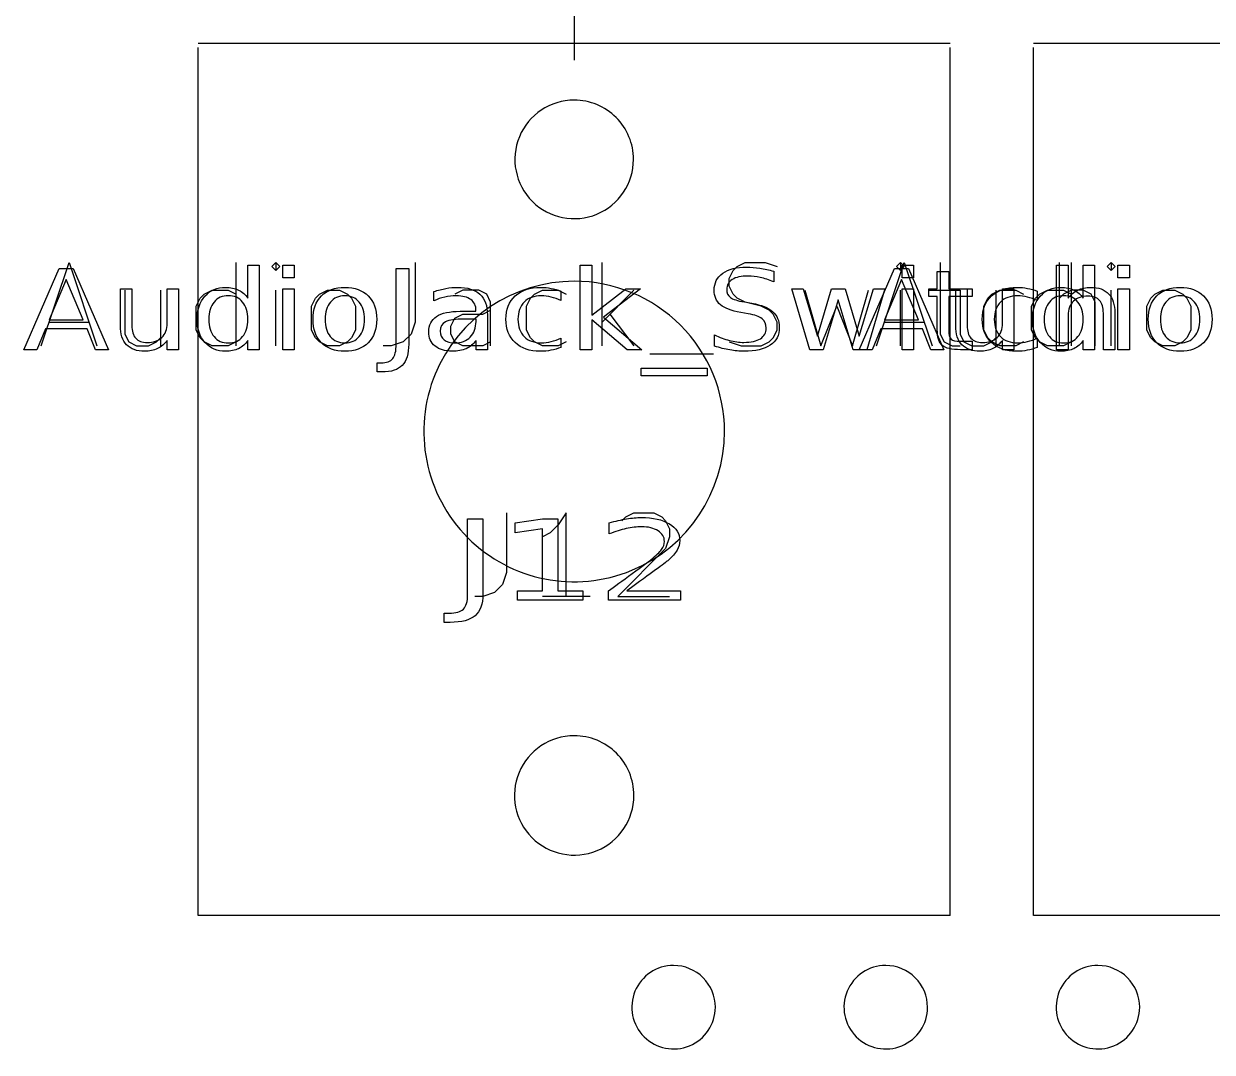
# Model space of a CAD drawing. Header units: millimetres. Extents: x 178 to 210, y 60 to 176.
# Drawn here: x 178.41 to 192.64, y 83.67 to 95.99 of the extents above; entities that cross this region are included whole.
import ezdxf

# ---------------------------------------------------------------- set-up
doc = ezdxf.new("R2010")
doc.units = ezdxf.units.MM
doc.layers.get('0').update_dxf_attribs({"linetype": 'CONTINUOUS'})

msp = doc.modelspace()

# ---------------------------------------------------------------- linework, layer by layer
at = {"color": 7}
for points in [[(185, 97.5872), (185, 95.5572)], [(189.5, 95.7572), (180.5, 95.7572)], [(199.5, 95.7572), (190.5, 95.7572)], [(180.5, 85.3072), (180.5, 95.7072)], [(189.5, 85.3072), (189.5, 95.7072)], [(190.5, 85.3072), (190.5, 95.7072)], [(178.619, 92.1324), (178.9524, 93.1324), (179.2857, 92.1324)], [(180.9524, 92.1324), (180.9524, 93.1324)], [(181.09244, 92.70568), (181.09244, 93.1002), (181.22901, 93.1002), (181.22901, 92.0872), (181.09244, 92.0872), (181.09244, 92.19657)], [(181.4286, 93.1324), (181.381, 93.0848), (181.4286, 93.0371), (181.4762, 93.0848), (181.4286, 93.1324), (181.4286, 93.0371)], [(183.0952, 93.1324), (183.0952, 92.4181), (183.0476, 92.2752), (182.9524, 92.18), (182.8095, 92.1324), (182.7143, 92.1324)], [(182.86864, 93.05918), (183.01857, 93.05918), (183.01857, 92.15491)], [(182.86866, 92.15492), (182.86864, 93.05918)], [(185.3333, 92.1324), (185.3333, 93.1324)], [(186.8571, 92.18), (187, 92.1324), (187.2381, 92.1324), (187.3333, 92.18), (187.381, 92.2276), (187.4286, 92.3229), (187.4286, 92.4181), (187.381, 92.5133), (187.3333, 92.561), (187.2381, 92.6086), (187.0476, 92.6562), (186.9524, 92.7038), (186.9048, 92.7514), (186.8571, 92.8467), (186.8571, 92.9419), (186.9048, 93.0371), (186.9524, 93.0848), (187.0476, 93.1324), (187.2857, 93.1324), (187.4286, 93.0848)], [(188.619, 92.1324), (188.9524, 93.1324), (189.2857, 92.1324)], [(188.9048, 93.1324), (188.8571, 93.0848), (188.9048, 93.0371), (188.9524, 93.0848), (188.9048, 93.1324), (188.9048, 93.0371)], [(189.381, 93.1324), (189.381, 92.2752), (189.4286, 92.18), (189.5238, 92.1324), (189.619, 92.1324)], [(190.91319, 92.49931), (190.91319, 92.08721), (190.77588, 92.08721), (190.77588, 93.10021), (190.91319, 93.10021), (190.91319, 92.70308)], [(190.8095, 92.1324), (190.8095, 93.1324)], [(190.9524, 92.1324), (190.9524, 93.1324)], [(191.09244, 92.70568), (191.09244, 93.1002), (191.22901, 93.1002), (191.22901, 92.0872), (191.09244, 92.0872), (191.09244, 92.19657)], [(191.4286, 93.1324), (191.381, 93.0848), (191.4286, 93.0371), (191.4762, 93.0848), (191.4286, 93.1324), (191.4286, 93.0371)], [(187.38894, 93.0273), (187.38894, 92.89905)], [(187.38897, 93.02711), (187.38894, 93.0273)], [(189.34705, 92.3274), (189.34705, 92.72322), (189.24684, 92.72322), (189.24684, 92.81632), (189.34705, 92.81632), (189.34705, 93.02335), (189.48431, 93.02342)], [(189.48431, 93.02342), (189.48431, 92.81639), (189.76563, 92.81639), (189.76563, 92.72329), (189.48431, 92.72329), (189.48431, 92.32747)], [(179.56785, 92.37496), (179.56785, 92.81635), (179.70443, 92.81635), (179.70443, 92.37951)], [(179.619, 92.799), (179.619, 92.2752), (179.6667, 92.18), (179.7619, 92.1324), (179.9048, 92.1324), (180, 92.18), (180.0476, 92.2276)], [(180.0476, 92.799), (180.0476, 92.1324)], [(180.12751, 92.40294), (180.12751, 92.81634), (180.26408, 92.81634), (180.26408, 92.0872), (180.12751, 92.0872), (180.12751, 92.19918)], [(180.9524, 92.18), (180.8571, 92.1324), (180.6667, 92.1324), (180.5714, 92.18), (180.5238, 92.2276), (180.4762, 92.3229), (180.4762, 92.6086), (180.5238, 92.7038), (180.5714, 92.7514), (180.6667, 92.799), (180.8571, 92.799), (180.9524, 92.7514)], [(181.4286, 92.1324), (181.4286, 92.799)], [(183.31992, 92.67254), (183.31992, 92.78322)], [(184, 92.1324), (184, 92.6562), (183.9524, 92.7514), (183.8571, 92.799), (183.6667, 92.799), (183.5714, 92.7514)], [(184.9048, 92.18), (184.8095, 92.1324), (184.619, 92.1324), (184.5238, 92.18), (184.4762, 92.2276), (184.4286, 92.3229), (184.4286, 92.6086), (184.4762, 92.7038), (184.5238, 92.7514), (184.619, 92.799), (184.8095, 92.799), (184.9048, 92.7514)], [(184.8408, 92.78838), (184.8408, 92.6764)], [(185.7143, 92.799), (185.3333, 92.4181)], [(187.7619, 92.799), (187.9524, 92.1324), (188.1429, 92.6086), (188.3333, 92.1324), (188.5238, 92.799)], [(188.9048, 92.1324), (188.9048, 92.799)], [(189.2381, 92.799), (189.619, 92.799)], [(189.56785, 92.37496), (189.56785, 92.81635), (189.70443, 92.81635), (189.70443, 92.37951)], [(189.619, 92.799), (189.619, 92.2752), (189.6667, 92.18), (189.7619, 92.1324), (189.9048, 92.1324), (190, 92.18), (190.0476, 92.2276)], [(190.381, 92.18), (190.2857, 92.1324), (190.0952, 92.1324), (190, 92.18), (189.9524, 92.2276), (189.9048, 92.3229), (189.9048, 92.6086), (189.9524, 92.7038), (190, 92.7514), (190.0952, 92.799), (190.2857, 92.799), (190.381, 92.7514)], [(190.0476, 92.799), (190.0476, 92.1324)], [(190.12751, 92.40294), (190.12751, 92.81634), (190.26408, 92.81634), (190.26408, 92.0872), (190.12751, 92.0872), (190.12751, 92.19918)], [(190.9524, 92.18), (190.8571, 92.1324), (190.6667, 92.1324), (190.5714, 92.18), (190.5238, 92.2276), (190.4762, 92.3229), (190.4762, 92.6086), (190.5238, 92.7038), (190.5714, 92.7514), (190.6667, 92.799), (190.8571, 92.799), (190.9524, 92.7514)], [(190.5435, 92.7884), (190.5435, 92.67642)], [(191.2381, 92.1324), (191.2381, 92.6562), (191.1905, 92.7514), (191.0952, 92.799), (190.9524, 92.799), (190.8571, 92.7514), (190.8095, 92.7038)], [(191.4286, 92.1324), (191.4286, 92.799)], [(187.03783, 92.65946), (187.12843, 92.64316)], [(184, 92.18), (183.9048, 92.1324), (183.6667, 92.1324), (183.5714, 92.18), (183.5238, 92.2752), (183.5238, 92.3705), (183.5714, 92.4657), (183.6667, 92.5133), (183.9048, 92.5133), (184, 92.561)], [(183.6331, 92.54754), (183.8246, 92.54754), (183.8246, 92.55924)], [(183.96123, 92.50323), (183.96123, 92.0872), (183.82466, 92.0872), (183.82466, 92.19788)], [(183.96125, 92.50333), (183.96123, 92.50323)], [(185.4286, 92.5133), (185.7143, 92.1324)], [(187.08468, 92.51807), (186.99338, 92.53367)], [(191.47206, 92.52733), (191.47206, 92.0872), (191.33548, 92.0872), (191.33548, 92.52339)], [(178.7143, 92.4181), (179.1905, 92.4181)], [(183.82466, 92.42704), (183.82466, 92.45374), (183.68883, 92.45373)], [(188.7143, 92.4181), (189.1905, 92.4181)], [(184.8408, 92.2259), (184.8408, 92.11523)], [(186.68015, 92.13008), (186.68015, 92.26549)], [(190.5435, 92.22592), (190.5435, 92.11525)], [(189.62537, 92.18749), (189.76566, 92.18749), (189.76566, 92.0872), (189.62537, 92.0872)], [(182.69797, 91.82031), (182.64077, 91.82031), (182.64077, 91.93099), (182.68757, 91.93099)], [(185.9048, 92.0371), (186.6667, 92.0371)], [(184.1905, 90.1324), (184.1905, 89.4181), (184.1429, 89.2752), (184.0476, 89.18), (183.9048, 89.1324), (183.8095, 89.1324)], [(184.9048, 89.1324), (184.9048, 90.1324), (184.8095, 89.9895), (184.7143, 89.8943), (184.619, 89.8467)], [(185.5714, 90.0371), (185.619, 90.0848), (185.7143, 90.1324), (185.9524, 90.1324), (186.0476, 90.0848), (186.0952, 90.0371), (186.1429, 89.9419), (186.1429, 89.8467), (186.0952, 89.7038), (185.5238, 89.1324), (186.1429, 89.1324)], [(183.72422, 89.15492), (183.72428, 90.05918)], [(183.72428, 90.05918), (183.90783, 90.05918), (183.90783, 89.15491)], [(185.41977, 89.87946), (185.41977, 90.01227)], [(185.1905, 89.1324), (184.619, 89.1324)], [(185.6315, 89.19788), (186.27208, 89.19788), (186.27208, 89.0872), (185.4107, 89.0872), (185.4107, 89.19788)], [(183.51529, 88.82031), (183.44529, 88.82031), (183.44529, 88.93099), (183.50249, 88.93099)], [(189.5, 85.3072), (180.5, 85.3072)], [(199.5, 85.3072), (190.5, 85.3072)]]:
    msp.add_lwpolyline(points, dxfattribs=at)
for points in [[(185, 95.0772)], [(178.83377, 93.05918), (179.00374, 93.05918), (179.42608, 92.0872), (179.27021, 92.0872), (179.16927, 92.33654), (178.66973, 92.33654), (178.56878, 92.0872), (178.41069, 92.0872)], [(181.51032, 93.1002), (181.6469, 93.1002), (181.6469, 92.94851), (181.51032, 92.94851)], [(185.07312, 93.10022), (185.21044, 93.10022), (185.21044, 92.50193), (185.61793, 92.81637), (185.79236, 92.81637), (185.35147, 92.47523), (185.81092, 92.08722), (185.63278, 92.08722), (185.21044, 92.44333), (185.21044, 92.0872), (185.07312, 92.0872)], [(188.83377, 93.05918), (189.00374, 93.05918), (189.42608, 92.0872), (189.27021, 92.0872), (189.16927, 92.33654), (188.66973, 92.33654), (188.56878, 92.0872), (188.41069, 92.0872)], [(188.92688, 93.10022), (189.06346, 93.10022), (189.06346, 92.94853), (188.92688, 92.94853)], [(191.51032, 93.1002), (191.6469, 93.1002), (191.6469, 92.94851), (191.51032, 92.94851)], [(178.91837, 92.92963), (178.715, 92.44592), (179.12249, 92.44592)], [(188.91837, 92.92963), (188.715, 92.44592), (189.12249, 92.44592)], [(179.91152, 92.83393)], [(181.51032, 92.81635), (181.6469, 92.81635), (181.6469, 92.0872), (181.51032, 92.0872)], [(182.0476, 92.1324), (181.9524, 92.18), (181.9048, 92.2276), (181.8571, 92.3229), (181.8571, 92.6086), (181.9048, 92.7038), (181.9524, 92.7514), (182.0476, 92.799), (182.1905, 92.799), (182.2857, 92.7514), (182.3333, 92.7038), (182.381, 92.6086), (182.381, 92.3229), (182.3333, 92.2276), (182.2857, 92.18), (182.1905, 92.1324)], [(182.2548, 92.83393)], [(184.8408, 92.78834)], [(185, 92.9072)], [(187.60419, 92.81637), (187.74077, 92.81637), (187.91149, 92.24737), (188.08146, 92.81637), (188.24253, 92.81637), (188.41325, 92.24737), (188.58322, 92.81637), (188.7198, 92.81637), (188.50232, 92.08722), (188.34125, 92.08722), (188.16237, 92.68486), (187.98274, 92.08722), (187.82167, 92.08722)], [(188.92688, 92.81637), (189.06346, 92.81637), (189.06346, 92.0872), (188.92688, 92.0872)], [(189.91152, 92.83393)], [(190.5435, 92.78836)], [(191.51032, 92.81635), (191.6469, 92.81635), (191.6469, 92.0872), (191.51032, 92.0872)], [(192.0476, 92.1324), (191.9524, 92.18), (191.9048, 92.2276), (191.8571, 92.3229), (191.8571, 92.6086), (191.9048, 92.7038), (191.9524, 92.7514), (192.0476, 92.799), (192.1905, 92.799), (192.2857, 92.7514), (192.3333, 92.7038), (192.381, 92.6086), (192.381, 92.3229), (192.3333, 92.2276), (192.2857, 92.18), (192.1905, 92.1324)], [(192.2548, 92.83393)], [(181.09244, 92.70568)], [(182.25484, 92.73237)], [(191.09244, 92.70568)], [(192.25484, 92.73237)], [(191.47213, 92.52737)], [(179.56788, 92.37489)], [(180.62704, 92.45113)], [(189.56788, 92.37489)], [(190.62704, 92.45113)], [(186.59028, 91.86587), (186.59028, 91.77277), (185.80053, 91.77277), (185.80053, 91.86587)], [(184.32125, 89.19788), (184.6211, 89.19788), (184.6211, 89.93939), (184.2949, 89.89249), (184.2949, 90.01228), (184.61928, 90.05918), (184.80283, 90.05918), (184.80283, 89.19788), (185.10268, 89.19788), (185.10268, 89.0872), (184.32125, 89.0872)], [(185.63148, 89.19791)], [(185, 87.4622)], [(186.19, 84.7097)], [(188.73, 84.7097)], [(191.27, 84.7097)]]:
    msp.add_lwpolyline(points, close=True, dxfattribs=at)
for points in [[(185, 95.0772), (184.712832, 95.0772), (184.45394, 94.904214), (184.344046, 94.638905)], [(185.502046, 94.869246), (185.368895, 95.002397), (185.188304, 95.0772), (185, 95.0772)], [(185.71, 94.3672), (185.71, 94.555504), (185.635197, 94.736095), (185.502046, 94.869246)], [(184.344046, 94.638905), (184.234151, 94.373596), (184.294896, 94.068213), (184.497954, 93.865154)], [(185.271705, 93.711246), (185.537014, 93.82114), (185.71, 94.080032), (185.71, 94.3672)], [(184.497954, 93.865154), (184.701013, 93.662096), (185.006396, 93.601351), (185.271705, 93.711246)], [(186.77884, 93.00241), (186.84812, 93.051877), (186.943377, 93.07661), (187.06461, 93.07661)], [(187.06461, 93.07661), (187.116543, 93.07661), (187.16949, 93.072477), (187.22345, 93.06421)], [(187.22345, 93.06421), (187.277383, 93.055943), (187.332557, 93.043577), (187.38897, 93.02711)], [(186.67567, 92.79929), (186.67567, 92.88523), (186.71006, 92.952937), (186.77884, 93.00241)], [(186.89238, 92.92835), (186.848313, 92.90055), (186.82628, 92.861053), (186.82628, 92.80986)], [(187.08165, 92.97005), (187.000003, 92.97005), (186.936913, 92.95615), (186.89238, 92.92835)], [(187.22787, 92.95245), (187.177403, 92.964183), (187.128663, 92.97005), (187.08165, 92.97005)], [(187.38894, 92.89905), (187.332007, 92.922917), (187.278317, 92.940717), (187.22787, 92.95245)], [(180.58028, 92.72851), (180.643613, 92.798823), (180.72551, 92.83398), (180.82597, 92.83398)], [(180.82597, 92.83398), (180.887303, 92.83398), (180.939753, 92.823347), (180.98332, 92.80208)], [(180.98332, 92.80208), (181.027387, 92.78128), (181.06376, 92.749147), (181.09244, 92.70568)], [(181.97423, 92.73237), (182.042023, 92.800077), (182.135547, 92.83393), (182.2548, 92.83393)], [(182.2548, 92.83393), (182.37356, 92.83393), (182.466837, 92.800077), (182.53463, 92.73237)], [(183.31992, 92.78322), (183.36992, 92.800153), (183.418413, 92.812753), (183.4654, 92.82102)], [(185, 92.9072), (184.271968, 92.9072), (183.615623, 92.468644), (183.337017, 91.79603)], [(183.4654, 92.82102), (183.5124, 92.829687), (183.55817, 92.83402), (183.60271, 92.83402)], [(183.60271, 92.83402), (183.722957, 92.83402), (183.81277, 92.806687), (183.87215, 92.75202)], [(184.2945, 92.73173), (184.36922, 92.79987), (184.471403, 92.83394), (184.60105, 92.83394)], [(184.60105, 92.83394), (184.643117, 92.83394), (184.684187, 92.83004), (184.72426, 92.82224)], [(184.72426, 92.82224), (184.764327, 92.81484), (184.803173, 92.80354), (184.8408, 92.78834)], [(186.272792, 92.379992), (185.935227, 92.717558), (185.47739, 92.9072), (185, 92.9072)], [(186.75067, 92.62547), (186.70067, 92.667137), (186.67567, 92.725077), (186.67567, 92.79929)], [(186.82628, 92.80986), (186.82628, 92.766927), (186.84088, 92.73436), (186.87008, 92.71216)], [(189.99721, 92.73175), (190.07193, 92.79989), (190.174113, 92.83396), (190.30376, 92.83396)], [(190.30376, 92.83396), (190.345827, 92.83396), (190.386897, 92.83006), (190.42697, 92.82226)], [(190.42697, 92.82226), (190.467037, 92.81486), (190.50588, 92.80356), (190.5435, 92.78836)], [(190.58028, 92.72851), (190.643613, 92.798823), (190.72551, 92.83398), (190.82597, 92.83398)], [(190.82597, 92.83398), (190.887303, 92.83398), (190.939753, 92.823347), (190.98332, 92.80208)], [(190.91319, 92.70308), (190.945857, 92.746947), (190.984207, 92.779713), (191.02824, 92.80138)], [(190.98332, 92.80208), (191.027387, 92.78128), (191.06376, 92.749147), (191.09244, 92.70568)], [(191.02824, 92.80138), (191.072773, 92.823113), (191.12399, 92.83398), (191.18189, 92.83398)], [(191.18189, 92.83398), (191.27739, 92.83398), (191.349637, 92.807947), (191.39863, 92.75588)], [(191.97423, 92.73237), (192.042023, 92.800077), (192.135547, 92.83393), (192.2548, 92.83393)], [(192.2548, 92.83393), (192.37356, 92.83393), (192.466837, 92.800077), (192.53463, 92.73237)], [(180.48598, 92.45118), (180.48598, 92.56576), (180.517413, 92.658203), (180.58028, 92.72851)], [(180.68864, 92.65815), (180.647573, 92.608217), (180.62704, 92.53921), (180.62704, 92.45113)], [(180.85936, 92.73365), (180.787113, 92.73365), (180.730207, 92.708483), (180.68864, 92.65815)], [(181.03008, 92.65815), (180.98848, 92.708483), (180.931573, 92.73365), (180.85936, 92.73365)], [(181.09248, 92.45113), (181.09248, 92.53923), (181.07168, 92.608237), (181.03008, 92.65815)], [(181.87328, 92.45113), (181.87328, 92.570917), (181.90693, 92.664663), (181.97423, 92.73237)], [(182.08111, 92.65687), (182.038577, 92.606937), (182.01731, 92.538363), (182.01731, 92.45115)], [(182.2548, 92.73237), (182.181567, 92.73237), (182.12367, 92.707203), (182.08111, 92.65687)], [(182.42778, 92.65617), (182.385247, 92.70697), (182.3276, 92.73237), (182.25484, 92.73237)], [(182.49158, 92.4511), (182.49158, 92.537467), (182.470313, 92.605823), (182.42778, 92.65617)], [(182.53463, 92.73237), (182.602423, 92.664663), (182.63632, 92.570917), (182.63632, 92.45113)], [(183.44981, 92.71744), (183.40481, 92.70744), (183.361513, 92.692473), (183.31992, 92.67254)], [(183.58861, 92.73244), (183.541143, 92.73244), (183.494877, 92.72744), (183.44981, 92.71744)], [(183.7623, 92.68684), (183.721233, 92.71724), (183.663337, 92.73244), (183.58861, 92.73244)], [(183.8246, 92.55924), (183.8246, 92.614373), (183.803833, 92.656907), (183.7623, 92.68684)], [(183.87215, 92.75202), (183.93155, 92.697353), (183.96125, 92.614457), (183.96125, 92.50333)], [(184.18316, 92.45114), (184.18316, 92.57006), (184.220273, 92.66359), (184.2945, 92.73173)], [(184.40064, 92.6582), (184.35164, 92.609133), (184.32714, 92.540127), (184.32714, 92.45118)], [(184.60699, 92.7324), (184.518417, 92.7324), (184.449633, 92.707667), (184.40064, 92.6582)], [(184.72426, 92.7181), (184.68566, 92.727633), (184.64657, 92.7324), (184.60699, 92.7324)], [(184.8408, 92.6764), (184.8022, 92.695067), (184.763353, 92.708967), (184.72426, 92.7181)], [(186.99338, 92.53367), (186.881547, 92.553203), (186.800643, 92.583803), (186.75067, 92.62547)], [(186.87008, 92.71216), (186.899747, 92.690427), (186.955663, 92.67286), (187.03783, 92.65946)], [(187.12843, 92.64316), (187.240263, 92.624493), (187.322653, 92.591493), (187.3756, 92.54416)], [(189.88587, 92.45116), (189.88587, 92.57008), (189.922983, 92.66361), (189.99721, 92.73175)], [(190.10335, 92.65822), (190.05435, 92.609153), (190.02985, 92.540147), (190.02985, 92.4512)], [(190.3097, 92.73242), (190.22112, 92.73242), (190.152337, 92.707687), (190.10335, 92.65822)], [(190.42697, 92.71812), (190.38837, 92.727653), (190.34928, 92.73242), (190.3097, 92.73242)], [(190.5435, 92.67642), (190.5049, 92.695087), (190.466057, 92.708987), (190.42697, 92.71812)], [(190.48598, 92.45118), (190.48598, 92.56576), (190.517413, 92.658203), (190.58028, 92.72851)], [(190.68864, 92.65815), (190.647573, 92.608217), (190.62704, 92.53921), (190.62704, 92.45113)], [(190.85936, 92.73365), (190.787113, 92.73365), (190.730207, 92.708483), (190.68864, 92.65815)], [(191.03008, 92.65815), (190.98848, 92.708483), (190.931573, 92.73365), (190.85936, 92.73365)], [(190.97699, 92.66793), (190.934457, 92.62673), (190.91319, 92.570523), (190.91319, 92.49931)], [(191.15142, 92.72973), (191.077687, 92.72973), (191.019543, 92.70913), (190.97699, 92.66793)], [(191.09248, 92.45113), (191.09248, 92.53923), (191.07168, 92.608237), (191.03008, 92.65815)], [(191.28948, 92.67833), (191.258813, 92.712597), (191.212793, 92.72973), (191.15142, 92.72973)], [(191.33548, 92.52339), (191.33548, 92.592397), (191.320147, 92.644043), (191.28948, 92.67833)], [(191.39863, 92.75588), (191.44763, 92.704213), (191.47213, 92.628043), (191.47213, 92.52737)], [(191.87328, 92.45113), (191.87328, 92.570917), (191.90693, 92.664663), (191.97423, 92.73237)], [(192.08111, 92.65687), (192.038577, 92.606937), (192.01731, 92.538363), (192.01731, 92.45115)], [(192.2548, 92.73237), (192.181567, 92.73237), (192.12367, 92.707203), (192.08111, 92.65687)], [(192.42778, 92.65617), (192.385247, 92.70697), (192.3276, 92.73237), (192.25484, 92.73237)], [(192.49158, 92.4511), (192.49158, 92.537467), (192.470313, 92.605823), (192.42778, 92.65617)], [(192.53463, 92.73237), (192.602423, 92.664663), (192.63632, 92.570917), (192.63632, 92.45113)], [(183.25903, 92.2995), (183.25903, 92.381527), (183.290197, 92.443373), (183.35253, 92.48504)], [(183.35253, 92.48504), (183.415397, 92.526707), (183.50892, 92.54754), (183.6331, 92.54754)], [(187.24872, 92.45757), (187.215587, 92.484503), (187.160907, 92.50467), (187.08468, 92.51807)], [(187.3756, 92.54416), (187.429067, 92.497293), (187.4558, 92.43436), (187.4558, 92.35536)], [(179.64208, 92.14638), (179.592613, 92.198447), (179.56788, 92.274617), (179.56788, 92.37489)], [(179.70443, 92.37951), (179.70443, 92.310503), (179.719763, 92.25864), (179.75043, 92.22392)], [(180.06291, 92.23432), (180.105977, 92.27552), (180.12751, 92.331727), (180.12751, 92.40294)], [(180.58028, 92.17384), (180.517413, 92.244147), (180.48598, 92.336593), (180.48598, 92.45118)], [(180.62704, 92.45113), (180.62704, 92.363023), (180.647573, 92.293797), (180.68864, 92.24345)], [(181.03008, 92.24345), (181.07168, 92.293783), (181.09248, 92.36301), (181.09248, 92.45113)], [(181.97423, 92.16988), (181.90693, 92.23802), (181.87328, 92.33177), (181.87328, 92.45113)], [(182.01731, 92.45115), (182.01731, 92.36391), (182.038343, 92.295117), (182.08041, 92.24477)], [(182.42778, 92.24537), (182.470313, 92.295703), (182.49158, 92.36428), (182.49158, 92.4511)], [(182.63632, 92.45113), (182.63632, 92.33177), (182.602423, 92.23802), (182.53463, 92.16988)], [(183.45947, 92.42053), (183.416937, 92.398397), (183.39567, 92.360637), (183.39567, 92.30725)], [(183.68883, 92.45373), (183.578477, 92.45373), (183.502023, 92.442663), (183.45947, 92.42053)], [(183.75566, 92.23889), (183.80166, 92.286223), (183.82466, 92.34894), (183.82466, 92.42704)], [(184.29376, 92.17185), (184.220027, 92.240857), (184.18316, 92.333953), (184.18316, 92.45114)], [(184.32714, 92.45118), (184.32714, 92.3622), (184.35164, 92.292973), (184.40064, 92.2435)], [(186.8, 91.1072), (186.8, 91.58459), (186.610358, 92.042427), (186.272792, 92.379992)], [(187.22942, 92.21929), (187.275953, 92.248823), (187.29922, 92.290923), (187.29922, 92.34559)], [(187.29922, 92.34559), (187.29922, 92.393323), (187.282387, 92.43065), (187.24872, 92.45757)], [(187.4558, 92.35536), (187.4558, 92.26118), (187.41968, 92.189787), (187.34744, 92.14118)], [(189.64208, 92.14638), (189.592613, 92.198447), (189.56788, 92.274617), (189.56788, 92.37489)], [(189.70443, 92.37951), (189.70443, 92.310503), (189.719763, 92.25864), (189.75043, 92.22392)], [(189.99647, 92.17187), (189.922737, 92.240877), (189.88587, 92.333973), (189.88587, 92.45116)], [(190.02985, 92.4512), (190.02985, 92.36222), (190.05435, 92.292993), (190.10335, 92.24352)], [(190.06291, 92.23432), (190.105977, 92.27552), (190.12751, 92.331727), (190.12751, 92.40294)], [(190.58028, 92.17384), (190.517413, 92.244147), (190.48598, 92.336593), (190.48598, 92.45118)], [(190.62704, 92.45113), (190.62704, 92.363023), (190.647573, 92.293797), (190.68864, 92.24345)], [(191.03008, 92.24345), (191.07168, 92.293783), (191.09248, 92.36301), (191.09248, 92.45113)], [(191.97423, 92.16988), (191.90693, 92.23802), (191.87328, 92.33177), (191.87328, 92.45113)], [(192.01731, 92.45115), (192.01731, 92.36391), (192.038343, 92.295117), (192.08041, 92.24477)], [(192.42778, 92.24537), (192.470313, 92.295703), (192.49158, 92.36428), (192.49158, 92.4511)], [(192.63632, 92.45113), (192.63632, 92.33177), (192.602423, 92.23802), (192.53463, 92.16988)], [(179.75043, 92.22392), (179.781097, 92.189653), (179.827117, 92.17252), (179.88849, 92.17252)], [(179.88849, 92.17252), (179.962217, 92.17252), (180.020357, 92.19312), (180.06291, 92.23432)], [(180.12751, 92.19918), (180.094377, 92.154913), (180.05578, 92.121913), (180.01172, 92.10018)], [(180.68864, 92.24345), (180.73024, 92.193517), (180.787147, 92.16855), (180.85936, 92.16855)], [(180.85936, 92.16855), (180.931607, 92.16855), (180.988513, 92.193517), (181.03008, 92.24345)], [(181.09244, 92.19657), (181.063707, 92.15317), (181.027333, 92.120837), (180.98332, 92.09957)], [(182.08041, 92.24477), (182.122943, 92.194837), (182.181087, 92.16987), (182.25484, 92.16987)], [(182.25484, 92.16987), (182.32758, 92.16987), (182.385227, 92.195037), (182.42778, 92.24537)], [(183.33403, 92.13088), (183.28403, 92.172947), (183.25903, 92.229153), (183.25903, 92.2995)], [(183.39567, 92.30725), (183.39567, 92.264717), (183.411503, 92.230863), (183.44317, 92.20569)], [(183.44317, 92.20569), (183.475303, 92.180957), (183.51885, 92.16859), (183.57381, 92.16859)], [(183.57381, 92.16859), (183.649517, 92.16859), (183.710133, 92.192023), (183.75566, 92.23889)], [(183.82466, 92.19788), (183.79346, 92.153613), (183.754613, 92.120847), (183.70812, 92.09958)], [(184.40064, 92.2435), (184.44964, 92.194433), (184.518423, 92.1699), (184.60699, 92.1699)], [(184.72426, 92.1836), (184.763327, 92.193133), (184.802173, 92.207233), (184.8408, 92.2259)], [(186.68015, 92.26549), (186.741017, 92.235557), (186.800647, 92.21299), (186.85904, 92.19779)], [(186.85904, 92.19779), (186.91744, 92.18259), (186.97484, 92.17499), (187.03124, 92.17499)], [(187.03124, 92.17499), (187.116847, 92.17499), (187.182907, 92.189757), (187.22942, 92.21929)], [(189.40715, 92.1386), (189.367083, 92.173333), (189.34705, 92.236267), (189.34705, 92.3274)], [(189.48431, 92.32747), (189.48431, 92.268003), (189.493477, 92.22981), (189.51181, 92.21289)], [(189.51181, 92.21289), (189.53061, 92.195957), (189.568463, 92.18749), (189.62537, 92.18749)], [(189.75043, 92.22392), (189.781097, 92.189653), (189.827117, 92.17252), (189.88849, 92.17252)], [(189.88849, 92.17252), (189.962217, 92.17252), (190.020357, 92.19312), (190.06291, 92.23432)], [(190.12751, 92.19918), (190.094377, 92.154913), (190.05578, 92.121913), (190.01172, 92.10018)], [(190.10335, 92.24352), (190.15235, 92.194453), (190.221133, 92.16992), (190.3097, 92.16992)], [(190.42697, 92.18362), (190.466037, 92.193153), (190.50488, 92.207253), (190.5435, 92.22592)], [(190.68864, 92.24345), (190.73024, 92.193517), (190.787147, 92.16855), (190.85936, 92.16855)], [(190.85936, 92.16855), (190.931607, 92.16855), (190.988513, 92.193517), (191.03008, 92.24345)], [(191.09244, 92.19657), (191.063707, 92.15317), (191.027333, 92.120837), (190.98332, 92.09957)], [(192.08041, 92.24477), (192.122943, 92.194837), (192.181087, 92.16987), (192.25484, 92.16987)], [(192.25484, 92.16987), (192.32758, 92.16987), (192.385227, 92.195037), (192.42778, 92.24537)], [(179.85956, 92.06828), (179.764053, 92.06828), (179.69156, 92.094313), (179.64208, 92.14638)], [(180.01172, 92.10018), (179.968187, 92.078913), (179.917467, 92.06828), (179.85956, 92.06828)], [(180.82597, 92.06837), (180.725517, 92.06837), (180.64362, 92.103527), (180.58028, 92.17384)], [(180.98332, 92.09957), (180.939787, 92.07877), (180.887337, 92.06837), (180.82597, 92.06837)], [(182.2548, 92.06832), (182.135547, 92.06832), (182.042023, 92.102173), (181.97423, 92.16988)], [(182.53463, 92.16988), (182.466837, 92.102173), (182.37356, 92.06832), (182.2548, 92.06832)], [(182.82786, 91.97979), (182.85506, 92.012323), (182.86866, 92.0707), (182.86866, 92.15492)], [(183.01857, 92.15491), (183.01857, 92.037723), (182.993103, 91.952657), (182.94217, 91.89971)], [(183.53741, 92.06838), (183.452297, 92.06838), (183.384503, 92.089213), (183.33403, 92.13088)], [(183.70812, 92.09958), (183.661587, 92.07878), (183.604683, 92.06838), (183.53741, 92.06838)], [(184.59214, 92.06833), (184.466947, 92.06833), (184.367487, 92.102837), (184.29376, 92.17185)], [(184.72204, 92.08003), (184.68144, 92.07223), (184.63814, 92.06833), (184.59214, 92.06833)], [(184.60699, 92.1699), (184.64659, 92.1699), (184.68568, 92.174467), (184.72426, 92.1836)], [(184.8408, 92.11523), (184.802667, 92.09963), (184.76308, 92.087897), (184.72204, 92.08003)], [(186.86349, 92.08388), (186.804623, 92.09428), (186.74351, 92.10968), (186.68015, 92.13008)], [(187.03124, 92.06828), (186.978773, 92.06828), (186.922857, 92.07348), (186.86349, 92.08388)], [(187.34744, 92.14118), (187.275687, 92.09258), (187.170287, 92.06828), (187.03124, 92.06828)], [(189.62537, 92.0872), (189.51997, 92.0872), (189.44723, 92.104333), (189.40715, 92.1386)], [(189.85956, 92.06828), (189.764053, 92.06828), (189.69156, 92.094313), (189.64208, 92.14638)], [(190.01172, 92.10018), (189.968187, 92.078913), (189.917467, 92.06828), (189.85956, 92.06828)], [(190.29485, 92.06835), (190.169657, 92.06835), (190.070197, 92.102857), (189.99647, 92.17187)], [(190.42474, 92.08005), (190.38414, 92.07225), (190.340843, 92.06835), (190.29485, 92.06835)], [(190.3097, 92.16992), (190.3493, 92.16992), (190.38839, 92.174487), (190.42697, 92.18362)], [(190.5435, 92.11525), (190.505433, 92.09965), (190.465847, 92.087917), (190.42474, 92.08005)], [(190.82597, 92.06837), (190.725517, 92.06837), (190.64362, 92.103527), (190.58028, 92.17384)], [(190.98332, 92.09957), (190.939787, 92.07877), (190.887337, 92.06837), (190.82597, 92.06837)], [(192.2548, 92.06832), (192.135547, 92.06832), (192.042023, 92.102173), (191.97423, 92.16988)], [(192.53463, 92.16988), (192.466837, 92.102173), (192.37356, 92.06832), (192.2548, 92.06832)], [(182.68757, 91.93099), (182.753903, 91.93099), (182.800667, 91.947257), (182.82786, 91.97979)], [(182.94217, 91.89971), (182.891703, 91.846777), (182.810303, 91.82031), (182.69797, 91.82031)], [(183.337017, 91.79603), (183.058411, 91.123416), (183.212411, 90.349204), (183.727208, 89.834408)], [(185.68883, 89.444217), (186.361444, 89.722823), (186.8, 90.379168), (186.8, 91.1072)], [(185.62693, 90.06047), (185.69113, 90.071337), (185.74989, 90.07677), (185.80321, 90.07677)], [(185.80321, 90.07677), (185.943743, 90.07677), (186.055807, 90.051603), (186.1394, 90.00127)], [(185.41977, 90.01227), (185.49367, 90.033537), (185.562723, 90.049603), (185.62693, 90.06047)], [(185.62421, 89.94456), (185.56061, 89.930227), (185.492463, 89.908527), (185.41977, 89.87946)], [(185.80684, 89.96606), (185.749307, 89.96606), (185.68843, 89.958893), (185.62421, 89.94456)], [(186.00402, 89.91726), (185.953753, 89.949793), (185.888027, 89.96606), (185.80684, 89.96606)], [(186.1394, 90.00127), (186.222993, 89.950937), (186.26479, 89.883663), (186.26479, 89.79945)], [(183.727208, 89.834408), (184.242004, 89.319611), (185.016216, 89.165611), (185.68883, 89.444217)], [(186.08032, 89.79096), (186.08032, 89.842627), (186.054887, 89.884727), (186.00402, 89.91726)], [(186.04492, 89.69396), (186.06852, 89.72696), (186.08032, 89.759293), (186.08032, 89.79096)], [(186.26479, 89.79945), (186.26479, 89.759517), (186.25419, 89.72154), (186.23299, 89.68552)], [(185.92226, 89.57417), (185.980993, 89.621503), (186.02188, 89.661433), (186.04492, 89.69396)], [(186.23299, 89.68552), (186.21239, 89.64992), (186.17453, 89.607823), (186.11941, 89.55923)], [(185.6951, 89.40555), (185.815647, 89.49279), (185.891367, 89.548997), (185.92226, 89.57417)], [(186.11941, 89.55923), (186.104277, 89.54663), (186.05612, 89.51017), (185.97494, 89.44985)], [(185.4107, 89.19788), (185.48036, 89.249547), (185.57516, 89.31877), (185.6951, 89.40555)], [(185.97494, 89.44985), (185.893767, 89.389983), (185.77928, 89.306003), (185.63148, 89.19791)], [(183.67422, 88.97979), (183.707553, 89.012323), (183.72422, 89.0707), (183.72422, 89.15492)], [(183.90783, 89.15491), (183.90783, 89.037723), (183.87663, 88.952657), (183.81423, 88.89971)], [(183.50249, 88.93099), (183.583663, 88.93099), (183.640907, 88.947257), (183.67422, 88.97979)], [(183.81423, 88.89971), (183.75243, 88.846777), (183.652783, 88.82031), (183.51529, 88.82031)], [(185, 87.4622), (184.710809, 87.4622), (184.450095, 87.287996), (184.339426, 87.020819)], [(185.505581, 87.252781), (185.371493, 87.38687), (185.18963, 87.4622), (185, 87.4622)], [(185.715, 86.7472), (185.715, 86.93683), (185.63967, 87.118693), (185.505581, 87.252781)], [(184.339426, 87.020819), (184.228758, 86.753641), (184.28993, 86.446107), (184.494419, 86.241619)], [(185.273619, 86.086626), (185.540796, 86.197295), (185.715, 86.458009), (185.715, 86.7472)], [(184.494419, 86.241619), (184.698907, 86.03713), (185.006441, 85.975958), (185.273619, 86.086626)], [(186.19, 84.7097), (185.987769, 84.7097), (185.805451, 84.587879), (185.72806, 84.401042)], [(186.543553, 84.563253), (186.449785, 84.657022), (186.322608, 84.7097), (186.19, 84.7097)], [(188.73, 84.7097), (188.527769, 84.7097), (188.345451, 84.587879), (188.26806, 84.401042)], [(189.083553, 84.563253), (188.989785, 84.657022), (188.862608, 84.7097), (188.73, 84.7097)], [(191.27, 84.7097), (191.067769, 84.7097), (190.885451, 84.587879), (190.80806, 84.401042)], [(191.623553, 84.563253), (191.529785, 84.657022), (191.402608, 84.7097), (191.27, 84.7097)], [(186.69, 84.2097), (186.69, 84.342308), (186.637322, 84.469485), (186.543553, 84.563253)], [(189.23, 84.2097), (189.23, 84.342308), (189.177322, 84.469485), (189.083553, 84.563253)], [(191.77, 84.2097), (191.77, 84.342308), (191.717322, 84.469485), (191.623553, 84.563253)], [(185.72806, 84.401042), (185.65067, 84.214205), (185.693448, 83.999146), (185.836447, 83.856147)], [(188.26806, 84.401042), (188.19067, 84.214205), (188.233448, 83.999146), (188.376447, 83.856147)], [(190.80806, 84.401042), (190.73067, 84.214205), (190.773448, 83.999146), (190.916447, 83.856147)], [(186.381342, 83.74776), (186.568179, 83.825151), (186.69, 84.007469), (186.69, 84.2097)], [(188.921342, 83.74776), (189.108179, 83.825151), (189.23, 84.007469), (189.23, 84.2097)], [(191.461342, 83.74776), (191.648179, 83.825151), (191.77, 84.007469), (191.77, 84.2097)], [(185.836447, 83.856147), (185.979446, 83.713148), (186.194505, 83.67037), (186.381342, 83.74776)], [(188.376447, 83.856147), (188.519446, 83.713148), (188.734505, 83.67037), (188.921342, 83.74776)], [(190.916447, 83.856147), (191.059446, 83.713148), (191.274505, 83.67037), (191.461342, 83.74776)]]:
    msp.add_open_spline(points, degree=3, dxfattribs=at)

doc.saveas('drawing.dxf')
